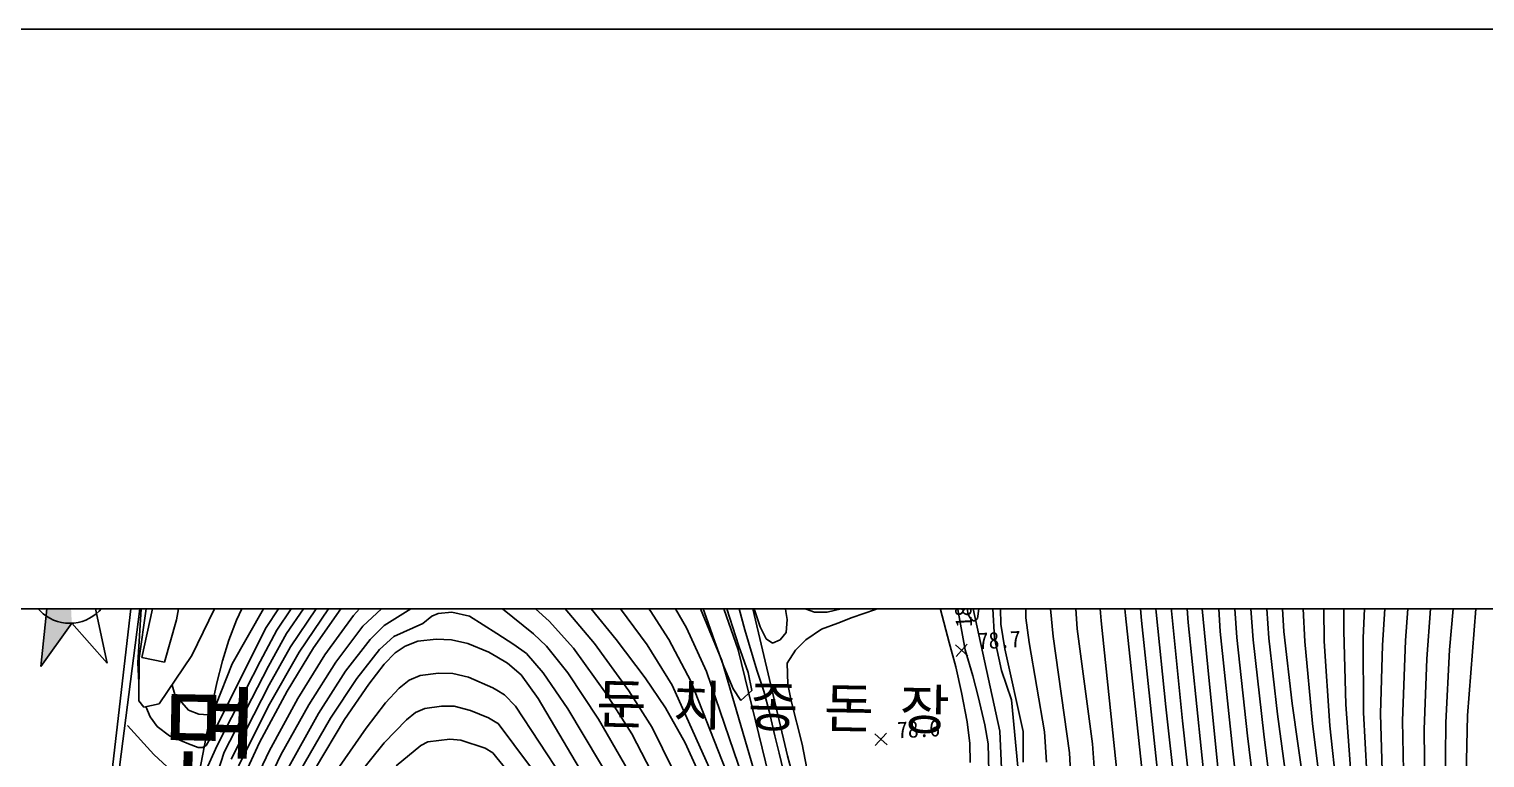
# Model space of a CAD drawing. Header units: millimetres. Extents: x 11366 to 12162, y 1103 to 1810.
# Drawn here: x 11670.5 to 11845.7, y 1531.3 to 1619.1 of the extents above; entities that cross this region are included whole.
import ezdxf
from ezdxf.xclip import XClip

# ---------------------------------------------------------------- set-up
doc = ezdxf.new("R2010")
doc.units = ezdxf.units.MM
doc.header["$LTSCALE"] = 10
doc.header["$MEASUREMENT"] = 0
doc.header["$XCLIPFRAME"] = 2
doc.layers.add('TX-PAPR', color=2, linetype='Continuous', plot=False)
doc.layers.add('TZ-BASE', color=253, linetype='Continuous')
doc.styles.add('HANA', font='GulimChe.ttf')

# ---------------------------------------------------------------- blocks, each defined once
blk = doc.blocks.new('JD-FFCG5FXDGD4XFS')
at = {"layer": 'TZ-BASE'}
for p, q in [((227.83, 93.24), (225.1, 68.07)), ((233.09, 68.48), (227.83, 93.24)), ((238.12, 91.79, 80), (236.8, 68.52, 80)), ((237.62, 89.44, 84.12), (233.03, 49.7, 84.12)), ((239, 90.41, 81.2), (233.81, 49.86, 81.2)), ((355.65, 74.19, 85), (354.23, 88.77, 85)), ((236.96, 69.08, 76.87), (239.36, 85.87, 76.87)), ((252.24, 72.77, 80), (260.82, 85.88, 80)), ((352.7, 73.56, 84), (351.77, 85.96, 84)), ((357.57, 73.6, 86), (356.44, 87.52, 86)), ((359.33, 74.59, 87), (358.53, 87.27, 87)), ((361.17, 74.78, 88), (360.63, 86.2, 88)), ((291.64, 84.29, 83), (298.42, 74.81, 83)), ((237.27, 69.16, 80.81), (240.23, 82.7, 80.81)), ((253.52, 72.45, 81), (261.29, 84.03, 81)), ((254.69, 72.03, 82), (262.03, 82.66, 82)), ((242.95, 82.14, 80.81), (241.43, 73.7, 80.81)), ((262.72, 74.2, 86), (269.1, 80.93, 86)), ((311.67, 72.84, 78.4), (308.76, 81.56, 78.4)), ((343.65, 73.91, 81), (343.5, 80.79, 81)), ((349.81, 72.59, 83), (349.2, 81.34, 83)), ((363.16, 73.35, 89), (362.75, 80.58, 89)), ((248.58, 80.28, 76.87), (243.28, 69.37, 76.87)), ((248.14, 68.39, 79), (254.13, 78.9, 79)), ((263.87, 72.93, 87), (270.92, 79.48, 87)), ((280, 79.19, 87), (286.3, 73.52, 87)), ((339.86, 71.49, 79), (339.39, 80.35, 79)), ((340.63, 73.14, 80), (340.54, 78.93, 80)), ((367.04, 72.29, 91), (366.58, 79.39, 91)), ((369.03, 71.56, 92), (368.48, 79.78, 92)), ((370.98, 71.28, 93), (370.42, 79.19, 93)), ((372.89, 71.47, 94), (372.31, 79.91, 94)), ((374.7, 72.27, 95), (374.18, 80.33, 95)), ((377.2, 71.06, 96), (376.84, 79.06, 96)), ((379.55, 71.1, 97), (379.4, 79.86, 97)), ((381.89, 72.34, 98), (381.99, 79.81, 98)), ((384.25, 71.53, 99), (384.58, 79.76, 99)), ((386.55, 70.62, 100), (387.16, 79.65, 100)), ((389.32, 71.2, 101), (389.98, 79.91, 101)), ((394.64, 70.06, 103), (395.47, 79.85, 103)), ((255.15, 70.43, 83), (259.86, 77.38, 83)), ((332.69, 77.73, 78.26), (333.39, 74.92, 78.26)), ((335.46, 74.92, 76.35), (335.38, 77.61, 76.35)), ((337.82, 73.86, 78), (338.32, 77.26, 78)), ((391.88, 68.99, 102), (392.59, 78.52, 102)), ((396.81, 62.15, 104), (397.98, 77.37, 104)), ((248.67, 73.62, 70), (249.91, 76.32, 70)), ((256.19, 69.8, 84), (260.15, 75.6, 84)), ((257.92, 70.31, 85), (261.65, 75.61, 85)), ((280, 75.54, 88), (284.38, 71.99, 88)), ((289.96, 76.66, 85), (294.35, 71.32, 85)), ((294.61, 75.36, 84), (298.07, 70.66, 84)), ((301.07, 75.69, 82), (302.82, 72.7, 82)), ((304.33, 76.36, 78.84), (305.16, 74.01, 78.84)), ((307.11, 75.5, 80), (309.02, 70.06, 80)), ((309.12, 70.51, 78.84), (307.56, 75.38, 78.84)), ((308.89, 75.92, 76.35), (309.84, 72.48, 76.35)), ((310.7, 75.35, 79), (314.96, 57.3, 79)), ((314.36, 76.51, 78.4), (314.78, 74.68, 78.4)), ((316.51, 75.55, 78), (317.2, 74.95, 78)), ((319.72, 74.61, 78), (323.33, 75.44, 78)), ((325.56, 74.93, 78.26), (328.06, 75.87, 78.26)), ((336.61, 75.48, 78), (336.67, 74.36, 78)), ((340.5, 60.29), (337.07, 76.13)), ((346.92, 71.66, 82), (346.5, 76.5, 82)), ((241.43, 73.7, 80.81), (239.99, 68.6, 80.81)), ((247.74, 71.22, 70), (248.67, 73.62, 70)), ((259.28, 69.46, 86), (262.72, 74.2, 86)), ((266.41, 73.01, 88), (269.65, 75.02, 88)), ((271.09, 73.22, 89), (272.15, 74.11, 89)), ((272.15, 74.11, 89), (272.94, 74.44, 89)), ((272.94, 74.44, 89), (274.57, 74.59, 89)), ((274.57, 74.59, 89), (276.69, 74.13, 89)), ((276.69, 74.13, 89), (280, 72.03, 89)), ((288.06, 75.17, 86), (291.72, 70.83, 86)), ((298.42, 74.81, 83), (300.69, 71.31, 83)), ((304.48, 75.05, 81), (307.05, 68.8, 81)), ((305.16, 74.01, 78.84), (306.22, 71.05, 78.84)), ((314.78, 74.68, 78.4), (314.92, 73.71, 78.4)), ((314.92, 73.71, 78.4), (314.8, 72.15, 78.4)), ((317.2, 74.95, 78), (318.21, 74.62, 78)), ((318.21, 74.62, 78), (319.72, 74.61, 78)), ((321.02, 73.29, 78.26), (322.74, 73.96, 78.26)), ((322.74, 73.96, 78.26), (325.56, 74.93, 78.26)), ((333.39, 74.92, 78.26), (334.41, 70.94, 78.26)), ((336.36, 70.07, 76.35), (335.46, 74.92, 76.35)), ((336.67, 74.36, 78), (337.03, 73.81, 78)), ((337.03, 73.81, 78), (337.39, 73.5, 78)), ((337.39, 73.5, 78), (337.82, 73.86, 78)), ((344.03, 70.95, 81), (343.65, 73.91, 81)), ((359.15, 41.44, 85), (355.65, 74.19, 85)), ((360.48, 46.12, 86), (357.57, 73.6, 86)), ((360.5, 63.22, 87), (359.33, 74.59, 87)), ((362.51, 61.53, 88), (361.17, 74.78, 88)), ((365.65, 66.72, 90), (364.84, 75.12, 90)), ((228.84, 73.27), (225.1, 68.07)), ((233.09, 68.48), (228.84, 73.27)), ((245.77, 59.87, 80), (252.24, 72.77, 80)), ((251.49, 68.67, 81), (253.52, 72.45, 81)), ((252.52, 68.11, 82), (254.69, 72.03, 82)), ((260.62, 68.59, 87), (263.87, 72.93, 87)), ((264.73, 71.32, 88), (266.41, 73.01, 88)), ((267.6, 71.69, 89), (271.09, 73.22, 89)), ((280, 72.03, 89), (282.04, 70.73, 89)), ((284.38, 71.99, 88), (285.96, 70.52, 88)), ((286.3, 73.52, 87), (289.2, 70.25, 87)), ((302.82, 72.7, 82), (305.21, 67.45, 82)), ((309.84, 72.48, 76.35), (311.28, 67.63, 76.35)), ((312.39, 71.41, 78.4), (311.67, 72.84, 78.4)), ((314.8, 72.15, 78.4), (314.09, 71.28, 78.4)), ((317.18, 71.28, 78.26), (319.05, 72.55, 78.26)), ((319.05, 72.55, 78.26), (321.02, 73.29, 78.26)), ((341.11, 70.17, 80), (340.63, 73.14, 80)), ((351.65, 58.74, 83), (349.81, 72.59, 83)), ((356.11, 40.71, 84), (352.7, 73.56, 84)), ((367.31, 33.31, 89), (363.16, 73.35, 89)), ((368.5, 58.22, 91), (367.04, 72.29, 91)), ((375.71, 63.59, 95), (374.7, 72.27, 95)), ((382.14, 63.5, 98), (381.89, 72.34, 98)), ((246.99, 68.75, 70), (247.74, 71.22, 70)), ((252.61, 65.85, 83), (255.15, 70.43, 83)), ((254.74, 65.1, 85), (257.92, 70.31, 85)), ((261.79, 67.49, 88), (264.73, 71.32, 88)), ((263.13, 66.63, 89), (265.86, 70.1, 89)), ((265.86, 70.1, 89), (267.6, 71.69, 89)), ((267.75, 69.7, 90), (268.96, 70.53, 90)), ((268.96, 70.53, 90), (270.47, 71.1, 90)), ((270.47, 71.1, 90), (272.67, 71.34, 90)), ((272.67, 71.34, 90), (274.54, 71.27, 90)), ((274.54, 71.27, 90), (276.48, 70.84, 90)), ((276.48, 70.84, 90), (279.01, 69.79, 90)), ((282.04, 70.73, 89), (283.54, 69.61, 89)), ((285.96, 70.52, 88), (288.52, 67.32, 88)), ((289.2, 70.25, 87), (293.18, 64.74, 87)), ((291.72, 70.83, 86), (295.87, 65.15, 86)), ((294.35, 71.32, 85), (297.84, 66.71, 85)), ((298.07, 70.66, 84), (301.07, 65.82, 84)), ((300.69, 71.31, 83), (303.33, 66.3, 83)), ((306.22, 71.05, 78.84), (307.21, 68.25, 78.84)), ((310.22, 67.36, 78.84), (309.12, 70.51, 78.84)), ((313.14, 70.89, 78.4), (312.39, 71.41, 78.4)), ((314.09, 71.28, 78.4), (313.14, 70.89, 78.4)), ((315.92, 70.04, 78.26), (317.18, 71.28, 78.26)), ((334.41, 70.94, 78.26), (335.22, 68.01, 78.26)), ((335.18, 70.69, 78.72), (336.66, 69.35, 78.72)), ((335.25, 69.28, 78.72), (336.59, 70.77, 78.72)), ((340.73, 67.59, 79), (339.86, 71.49, 79)), ((343.31, 60.23, 80), (341.11, 70.17, 80)), ((345.89, 60.21, 81), (344.03, 70.95, 81)), ((348.9, 57.68, 82), (346.92, 71.66, 82)), ((370.32, 59.7, 92), (369.03, 71.56, 92)), ((372.27, 59.91, 93), (370.98, 71.28, 93)), ((373.94, 62.33, 94), (372.89, 71.47, 94)), ((378.13, 61.22, 96), (377.2, 71.06, 96)), ((380.24, 60.92, 97), (379.55, 71.1, 97)), ((384.28, 62.52, 99), (384.25, 71.53, 99)), ((386.34, 62.37, 100), (386.55, 70.62, 100)), ((388.98, 61.52, 101), (389.32, 71.2, 101)), ((236.8, 68.52, 80), (236.92, 66.12, 80)), ((236.9, 63.92, 76.87), (236.96, 69.08, 76.87)), ((239.99, 68.6, 80.81), (237.27, 69.16, 80.81)), ((243.28, 69.37, 76.87), (239.37, 63.55, 76.87)), ((246.18, 63.41, 79), (248.14, 68.39, 79)), ((246.31, 66.08, 70), (246.99, 68.75, 70)), ((246.33, 58.56, 81), (251.49, 68.67, 81)), ((252.63, 63.51, 84), (256.19, 69.8, 84)), ((256.04, 64.23, 86), (259.28, 69.46, 86)), ((257.36, 63.44, 87), (260.62, 68.59, 87)), ((264.57, 65.93, 90), (266.41, 68.33, 90)), ((266.41, 68.33, 90), (267.75, 69.7, 90)), ((279.01, 69.79, 90), (280, 69.21, 90)), ((280, 69.21, 90), (281.26, 68.48, 90)), ((281.26, 68.48, 90), (282.9, 67.05, 90)), ((283.54, 69.61, 89), (285.58, 67.31, 89)), ((307.05, 68.8, 81), (312.3, 50.96, 81)), ((309.02, 70.06, 80), (313.78, 50.63, 80)), ((314.92, 68.48, 78.26), (315.92, 70.04, 78.26)), ((315.01, 65.95, 78.26), (314.92, 68.48, 78.26)), ((337.27, 66.94, 76.35), (336.36, 70.07, 76.35)), ((391.57, 60.47, 102), (391.88, 68.99, 102)), ((394.17, 61.34, 103), (394.64, 70.06, 103)), ((247.18, 57.74, 82), (252.52, 68.11, 82)), ((258.53, 62.41, 88), (261.79, 67.49, 88)), ((259.99, 61.85, 89), (263.13, 66.63, 89)), ((269.43, 66.41, 91), (270.76, 66.98, 91)), ((270.76, 66.98, 91), (272.96, 67.28, 91)), ((272.96, 67.28, 91), (274.71, 67.24, 91)), ((274.71, 67.24, 91), (276.58, 66.79, 91)), ((276.58, 66.79, 91), (279.51, 65.5, 91)), ((282.9, 67.05, 90), (284.97, 64.22, 90)), ((285.58, 67.31, 89), (288.52, 62.97, 89)), ((288.52, 67.32, 88), (292.21, 61.72, 88)), ((297.84, 66.71, 85), (300.29, 63.07, 85)), ((305.21, 67.45, 82), (311.02, 50.48, 82)), ((307.21, 68.25, 78.84), (308.42, 65.39, 78.84)), ((310.67, 65.17, 78.84), (310.22, 67.36, 78.84)), ((311.28, 67.63, 76.35), (312.1, 65.08, 76.35)), ((335.22, 68.01, 78.26), (335.92, 64.94, 78.26)), ((337.89, 64.47, 76.35), (337.27, 66.94, 76.35)), ((341.93, 64.06, 79), (340.73, 67.59, 79)), ((369.17, 31.99, 90), (365.65, 66.72, 90)), ((240.9, 65.82, 79), (241.24, 64.71, 79)), ((245.77, 63.63, 70), (246.31, 66.08, 70)), ((248.03, 56.91, 83), (252.61, 65.85, 83)), ((251.44, 58.93, 85), (254.74, 65.1, 85)), ((261.67, 61.67, 90), (264.57, 65.93, 90)), ((266.6, 63.69, 91), (268.24, 65.45, 91)), ((268.24, 65.45, 91), (269.43, 66.41, 91)), ((279.51, 65.5, 91), (280, 65.2, 91)), ((280, 65.2, 91), (280.9, 64.64, 91)), ((295.87, 65.15, 86), (298.69, 60.72, 86)), ((301.07, 65.82, 84), (308.65, 49, 84)), ((303.33, 66.3, 83), (309.78, 49.86, 83)), ((308.42, 65.39, 78.84), (309.33, 63.96, 78.84)), ((309.33, 63.96, 78.84), (310.67, 65.17, 78.84)), ((312.1, 65.08, 76.35), (312.81, 62.51, 76.35)), ((315.42, 63.94, 78.26), (315.01, 65.95, 78.26)), ((335.92, 64.94, 78.26), (336.57, 61.4, 78.26)), ((237.5, 63.17, 76.87), (236.9, 63.92, 76.87)), ((239.37, 63.55, 76.87), (237.5, 63.17, 76.87)), ((237.76, 63.23, 80), (238.29, 62.01, 80)), ((241.24, 64.71, 79), (242.89, 62.8, 79)), ((245.34, 61.27, 70), (245.77, 63.63, 70)), ((245.68, 62.39, 79), (246.18, 63.41, 79)), ((248.88, 56.09, 84), (252.63, 63.51, 84)), ((252.59, 57.89, 86), (256.04, 64.23, 86)), ((254.01, 57.43, 87), (257.36, 63.44, 87)), ((264.26, 60.63, 91), (266.6, 63.69, 91)), ((271.32, 63.02, 92), (273.31, 63.28, 92)), ((273.31, 63.28, 92), (274.86, 63.27, 92)), ((274.86, 63.27, 92), (276.81, 62.75, 92)), ((280.9, 64.64, 91), (282.23, 63.28, 91)), ((282.23, 63.28, 91), (287.94, 54.64, 91)), ((284.97, 64.22, 90), (307.88, 25.44, 90)), ((293.18, 64.74, 87), (296.24, 59.94, 87)), ((300.29, 63.07, 85), (302.65, 58.89, 85)), ((316.71, 58.72, 78.26), (315.42, 63.94, 78.26)), ((338.72, 61.03, 76.35), (337.89, 64.47, 76.35)), ((342.69, 56, 79), (341.93, 64.06, 79)), ((364.27, 28.89, 87), (360.5, 63.22, 87)), ((377.92, 47.82, 95), (375.71, 63.59, 95)), ((382.83, 54.14, 98), (382.14, 63.5, 98)), ((238.29, 62.01, 80), (239.13, 60.85, 80)), ((242.89, 62.8, 79), (244.13, 62.31, 79)), ((244.13, 62.31, 79), (245.25, 62.26, 79)), ((245.25, 62.26, 79), (245.68, 62.39, 79)), ((254.75, 55.64, 88), (258.53, 62.41, 88)), ((256.22, 55.3, 89), (259.99, 61.85, 89)), ((258.16, 55.84, 90), (261.67, 61.67, 90)), ((266.43, 58.89, 92), (269.12, 61.65, 92)), ((269.12, 61.65, 92), (270.19, 62.53, 92)), ((270.19, 62.53, 92), (271.32, 63.02, 92)), ((276.81, 62.75, 92), (278.99, 61.87, 92)), ((278.99, 61.87, 92), (280, 61.29, 92)), ((288.52, 62.97, 89), (294.3, 53.28, 89)), ((292.21, 61.72, 88), (297.01, 53.44, 88)), ((312.81, 62.51, 76.35), (313.43, 59.71, 76.35)), ((336.57, 61.4, 78.26), (336.9, 58.81, 78.26)), ((365.92, 30.06, 88), (362.51, 61.53, 88)), ((376.53, 43.07, 94), (373.94, 62.33, 94)), ((384.67, 55.15, 99), (384.28, 62.52, 99)), ((386.56, 54.13, 100), (386.34, 62.37, 100)), ((389.14, 53.48, 101), (388.98, 61.52, 101)), ((394.12, 52.74, 103), (394.17, 61.34, 103)), ((396.59, 52.42, 104), (396.81, 62.15, 104)), ((235.56, 60.98, 81), (238.73, 57.48, 81)), ((239.13, 60.85, 80), (240.58, 59.72, 80)), ((240.58, 59.72, 80), (242.87, 58.75, 80)), ((244.82, 58.57, 70), (245.34, 61.27, 70)), ((245.48, 59.39, 80), (245.77, 59.87, 80)), ((259.13, 53.24, 91), (264.26, 60.63, 91)), ((280, 61.29, 92), (280.16, 61.2, 92)), ((280.16, 61.2, 92), (285.94, 53.46, 92)), ((296.24, 59.94, 87), (320.64, 12.86, 87)), ((298.69, 60.72, 86), (314.85, 27.93, 86)), ((313.43, 59.71, 76.35), (313.95, 57.64, 76.35)), ((325.46, 59.97, 78.57), (326.95, 58.63, 78.57)), ((325.53, 58.56, 78.57), (326.87, 60.05, 78.57)), ((339.1, 58.77, 76.35), (338.72, 61.03, 76.35)), ((341.02, 49.62), (340.5, 60.29)), ((343.33, 56.53, 80), (343.31, 60.23, 80)), ((346.13, 56.55, 81), (345.89, 60.21, 81)), ((373.77, 31.33, 92), (370.32, 59.7, 92)), ((375.84, 32.34, 93), (372.27, 59.91, 93)), ((379.89, 47.09, 96), (378.13, 61.22, 96)), ((381.7, 47.31, 97), (380.24, 60.92, 97)), ((391.65, 52.68, 102), (391.57, 60.47, 102)), ((242.87, 58.75, 80), (244.04, 58.33, 80)), ((244.04, 58.33, 80), (244.58, 58.3, 80)), ((244.18, 55.24, 70), (244.82, 58.57, 70)), ((244.58, 58.3, 80), (244.99, 58.56, 80)), ((244.84, 55.25, 81), (246.33, 58.56, 81)), ((244.99, 58.56, 80), (245.48, 59.39, 80)), ((249.25, 50.8, 86), (252.59, 57.89, 86)), ((249.73, 55.26, 85), (251.44, 58.93, 85)), ((260.28, 51.25, 92), (266.43, 58.89, 92)), ((267.87, 56.12, 93), (270.83, 58.56, 93)), ((270.83, 58.56, 93), (271.68, 59.01, 93)), ((271.68, 59.01, 93), (274.33, 59.3, 93)), ((274.33, 59.3, 93), (275.65, 59.2, 93)), ((275.65, 59.2, 93), (278.6, 58.22, 93)), ((278.6, 58.22, 93), (279.52, 57.66, 93)), ((302.65, 58.89, 85), (312.05, 38.24, 85)), ((317.27, 55.8, 78.26), (316.71, 58.72, 78.26)), ((336.9, 58.81, 78.26), (336.96, 56.49, 78.26)), ((339.2, 55.43, 76.35), (339.1, 58.77, 76.35)), ((353.13, 39.72, 83), (351.65, 58.74, 83)), ((371.84, 29.33, 91), (368.5, 58.22, 91)), ((238.73, 57.48, 81), (240.83, 55.49, 81)), ((244.76, 50.37, 82), (247.18, 57.74, 82)), ((250.39, 49.88, 87), (254.01, 57.43, 87)), ((279.52, 57.66, 93), (280, 57.08, 93)), ((280, 57.08, 93), (283.57, 52.71, 93)), ((313.95, 57.64, 76.35), (314.7, 54.62, 76.35)), ((314.96, 57.3, 79), (316.8, 50.65, 79)), ((349.67, 42.14, 82), (348.9, 57.68, 82))]:
    blk.add_line(p, q, dxfattribs=at)
blk.add_circle((228.59, 78.26), 5, dxfattribs=at)
blk.add_solid([(228.84, 73.27), (227.83, 93.24), (225.1, 68.07)], dxfattribs=at)
at = {"layer": 'TZ-BASE', "style": 'HANA'}
for s, height, rotation, p in [('185,400', 2, 92.9893, (337.19, 72.84)), ('78.7', 2, 2.9893, (337.92, 70.13, 78.72)), ('진   량   면', 9.6, 358.9485, (178.15, 56.1)), ('둔 치 종 돈 장', 4.8, 358.9485, (291.93, 61.22)), ('78.6', 2, 2.9893, (328.2, 59.41, 78.57))]:
    blk.add_text(s, height=height, rotation=rotation, dxfattribs=at).set_placement(p)

msp = doc.modelspace()

# ---------------------------------------------------------------- linework, layer by layer
at = {"layer": 'TX-PAPR'}
msp.add_lwpolyline([(11365.89, 1103.05), (12161.89, 1103.05), (12161.89, 1619.05), (11365.89, 1619.05)], close=True, dxfattribs=at)
at = {"layer": 'TX-PAPR', "flags": 128}
msp.add_lwpolyline([(11446.79, 1399.27), (12146.79, 1399.27), (12146.79, 1549.27), (11446.79, 1549.27)], close=True, dxfattribs=at)

# ---------------------------------------------------------------- block references
at = {"layer": 'TZ-BASE'}
ref = msp.add_blockref('JD-FFCG5FXDGD4XFS', (11446.79, 1474.27), dxfattribs=at)
XClip(ref).set_block_clipping_path([(0.0000038782, -74.9999999898), (700.0000038781, -74.9999638478), (699.9999961333, 75.0000361522), (-0.0000038665, 75.0000000102)])

doc.saveas('drawing.dxf')
